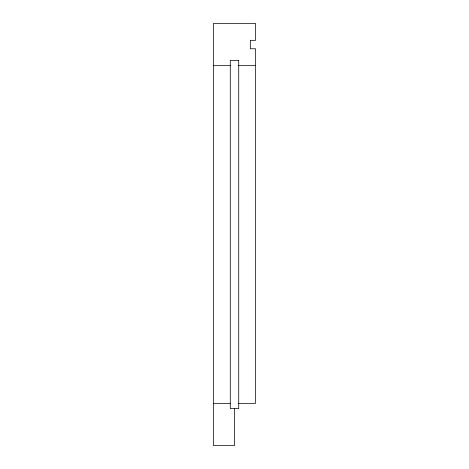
<?xml version="1.0" encoding="UTF-8"?>
<svg xmlns="http://www.w3.org/2000/svg" width="469" height="469" viewBox="0 0 469 469"><rect width="100%" height="100%" fill="white"/><g stroke="black" fill="none" stroke-linecap="round" stroke-linejoin="round"><path stroke-width="0.7" d="M213.395 65.66L230.279 65.66M238.721 65.66L255.605 65.66M213.395 403.34L230.279 403.34M238.721 403.34L255.605 403.34L255.605 48.776L250.329 48.776L250.329 40.334L255.605 40.334L255.605 23.45L213.395 23.45L213.395 445.55L234.5 445.55L234.5 408.616M238.721 60.384L230.279 60.384L230.279 408.616L238.721 408.616L238.721 60.384"/></g></svg>
